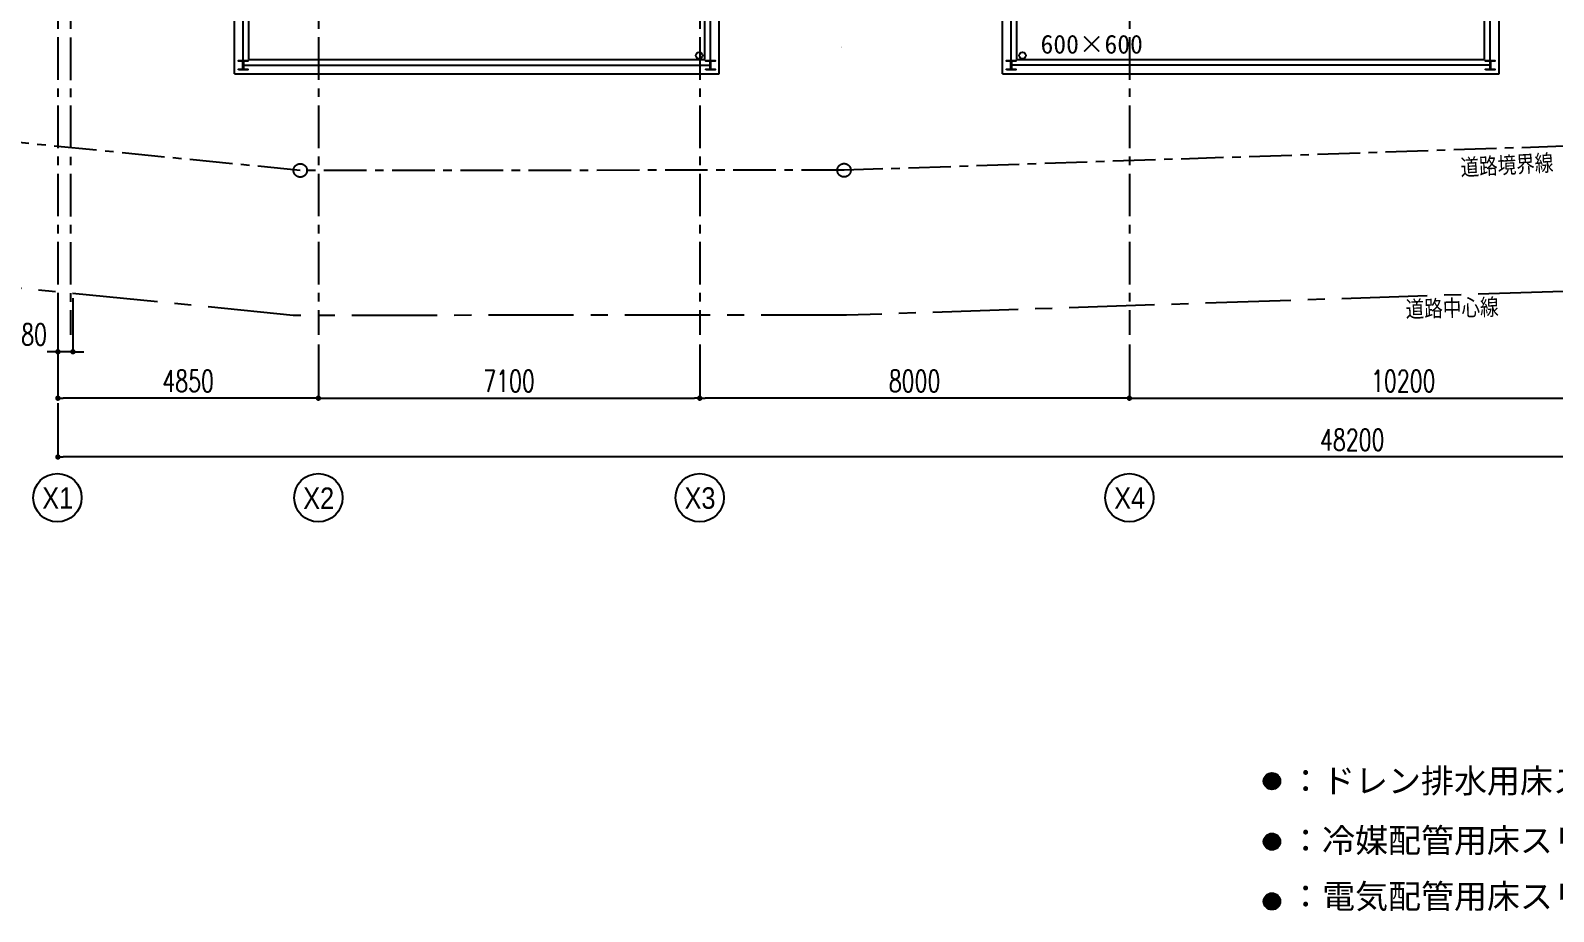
# Model space of a CAD drawing. Extents: x -119186 to 81257, y 1814 to 147180.
# Drawn here: x 24789 to 53148, y 6874 to 23286 of the extents above; entities that cross this region are included whole.
import ezdxf
from ezdxf.enums import TextEntityAlignment as Align

# ---------------------------------------------------------------- set-up
doc = ezdxf.new("R2010")
doc.units = 0
doc.header["$LTSCALE"] = 12.7
doc.header["$MEASUREMENT"] = 0
doc.header["$PDMODE"] = 1
doc.header["$PDSIZE"] = -2
doc.linetypes.add('CENTER', pattern=[2, 1.25, -0.25, 0.25, -0.25])
doc.layers.get('0').update_dxf_attribs({"linetype": 'CONTINUOUS'})
doc.layers.get('DEFPOINTS').update_dxf_attribs({"color": 1, "linetype": 'CONTINUOUS'})
for name, color, linetype, true_color in [('A_冷媒用スリーブ', 1, 'CONTINUOUS', 0xff0000), ('A_排水用スリーブ', 5, 'CONTINUOUS', 0x0000ff), ('A_電気用スリーブ', 6, 'CONTINUOUS', 0xff00ff)]:
    doc.layers.add(name, color=color, linetype=linetype, true_color=true_color)
for name, color, linetype in [('A_寸法', 9, 'CONTINUOUS'), ('A_建築（下図）', 8, 'CONTINUOUS'), ('A_敷地境界線', 1, 'CENTER'), ('A_記述', 3, 'CONTINUOUS'), ('A_通り芯', 8, 'CENTER'), ('A_通り記号', 2, 'CENTER'), ('A_道路中心線', 8, 'CENTER')]:
    doc.layers.add(name, color=color, linetype=linetype)
doc.styles.add('Dim', font='simplex.shx', dxfattribs={"width": 0.7, "bigfont": 'extfont2.shx'})
doc.styles.add('Standard-A', font='romans.shx', dxfattribs={"bigfont": 'extfont2.shx'})
doc.styles.add('ゴシック', font='MS Gothic.ttf', dxfattribs={"height": 4})
doc.styles.add('スタイル1', font='MS PGothic.ttf')
doc.dimstyles.new('1-200', dxfattribs={"dimscale": 200, "dimtxt": 3, "dimasz": 1, "dimexe": 1, "dimexo": 1, "dimgap": 1, "dimtad": 1, "dimdec": 0, "dimtxsty": 'Dim', "dimblk": 'DOT', "dimcen": 2.5, "dimadec": 0, "dimazin": 0, "dimtfac": 1, "dimtdec": 0, "dimtix": 1, "dimtmove": 2, "dimatfit": 3, "dimldrblk": '引出線', "dimfxl": 1, "dimlwd": -1, "dimlwe": -1, "dimarcsym": 0})

# ---------------------------------------------------------------- blocks, each defined once
blk = doc.blocks.new('_Dot')
at = {"color": 0, "linetype": 'ByBlock', "lineweight": -2}
blk.add_line((-0.5, 0), (-1, 0), dxfattribs=at)
at = {"color": 0, "linetype": 'ByBlock', "const_width": 0.5}
blk.add_lwpolyline([(-0.25, 0, 1), (0.25, 0, 1)], format="xyb", close=True, dxfattribs=at)
blk = doc.blocks.new('*D13')
at = {"layer": 'A_寸法', "color": 0, "transparency": 16777216}
for p, q in [((25300, 17436), (25300, 16436)), ((30150, 17436), (30150, 16436)), ((30050, 16436), (25400, 16436))]:
    blk.add_line(p, q, dxfattribs=at)
at = {"layer": 'DEFPOINTS', "color": 0, "transparency": 16777216}
for p in [(25300, 17436), (30150, 17436), (25300, 16436)]:
    blk.add_point(p, dxfattribs=at)
at = {"layer": 'A_寸法', "color": 0, "transparency": 16777216, "xscale": 100, "yscale": 100, "zscale": 100, "rotation": 180}
blk.add_blockref('_Dot', (25300, 16436), dxfattribs=at)
at = {"layer": 'A_寸法', "color": 0, "transparency": 16777216, "xscale": 100, "yscale": 100, "zscale": 100}
blk.add_blockref('_Dot', (30150, 16436), dxfattribs=at)
at = {"layer": 'A_寸法', "color": 0, "transparency": 16777216, "insert": (27725, 16756), "char_height": 400, "attachment_point": 5, "style": 'Dim'}
blk.add_mtext('4850', dxfattribs=at)
blk = doc.blocks.new('引出線')
at = {"color": 0, "linetype": 'ByBlock'}
for points in [[(0, 0), (-1.96, -0.4)], [(-1, 0), (0, 0)]]:
    blk.add_lwpolyline(points, dxfattribs=at)
blk = doc.blocks.new('*D14')
at = {"layer": 'A_寸法', "color": 0, "transparency": 16777216}
for p, q in [((30150, 17436), (30150, 16436)), ((37250, 17436), (37250, 16436)), ((30250, 16436), (37150, 16436))]:
    blk.add_line(p, q, dxfattribs=at)
at = {"layer": 'DEFPOINTS', "color": 0, "transparency": 16777216}
for p in [(30150, 17436), (37250, 17436), (37250, 16436)]:
    blk.add_point(p, dxfattribs=at)
at = {"layer": 'A_寸法', "color": 0, "transparency": 16777216, "xscale": 100, "yscale": 100, "zscale": 100, "rotation": 180}
blk.add_blockref('_Dot', (30150, 16436), dxfattribs=at)
at = {"layer": 'A_寸法', "color": 0, "transparency": 16777216, "xscale": 100, "yscale": 100, "zscale": 100}
blk.add_blockref('_Dot', (37250, 16436), dxfattribs=at)
at = {"layer": 'A_寸法', "color": 0, "transparency": 16777216, "insert": (33700, 16756), "char_height": 400, "attachment_point": 5, "style": 'Dim'}
blk.add_mtext('7100', dxfattribs=at)
blk = doc.blocks.new('*D15')
at = {"layer": 'A_寸法', "color": 0, "transparency": 16777216}
for p, q in [((37250, 17436), (37250, 16436)), ((45250, 17436), (45250, 16436)), ((45150, 16436), (37350, 16436))]:
    blk.add_line(p, q, dxfattribs=at)
at = {"layer": 'DEFPOINTS', "color": 0, "transparency": 16777216}
for p in [(37250, 17436), (45250, 17436), (37250, 16436)]:
    blk.add_point(p, dxfattribs=at)
at = {"layer": 'A_寸法', "color": 0, "transparency": 16777216, "xscale": 100, "yscale": 100, "zscale": 100, "rotation": 180}
blk.add_blockref('_Dot', (37250, 16436), dxfattribs=at)
at = {"layer": 'A_寸法', "color": 0, "transparency": 16777216, "xscale": 100, "yscale": 100, "zscale": 100}
blk.add_blockref('_Dot', (45250, 16436), dxfattribs=at)
at = {"layer": 'A_寸法', "color": 0, "transparency": 16777216, "insert": (41250, 16756), "char_height": 400, "attachment_point": 5, "style": 'Dim'}
blk.add_mtext('8000', dxfattribs=at)
blk = doc.blocks.new('*D16')
at = {"layer": 'A_寸法', "color": 0, "transparency": 16777216}
for p, q in [((45250, 17436), (45250, 16436)), ((55450, 17436), (55450, 16436)), ((45350, 16436), (55350, 16436))]:
    blk.add_line(p, q, dxfattribs=at)
at = {"layer": 'DEFPOINTS', "color": 0, "transparency": 16777216}
for p in [(45250, 17436), (55450, 17436), (55450, 16436)]:
    blk.add_point(p, dxfattribs=at)
at = {"layer": 'A_寸法', "color": 0, "transparency": 16777216, "xscale": 100, "yscale": 100, "zscale": 100, "rotation": 180}
blk.add_blockref('_Dot', (45250, 16436), dxfattribs=at)
at = {"layer": 'A_寸法', "color": 0, "transparency": 16777216, "xscale": 100, "yscale": 100, "zscale": 100}
blk.add_blockref('_Dot', (55450, 16436), dxfattribs=at)
at = {"layer": 'A_寸法', "color": 0, "transparency": 16777216, "insert": (50350, 16756), "char_height": 400, "attachment_point": 5, "style": 'Dim'}
blk.add_mtext('10200', dxfattribs=at)
blk = doc.blocks.new('*D20')
at = {"layer": 'A_寸法', "color": 0, "transparency": 16777216}
for p, q in [((25300, 18300), (25300, 17301)), ((25580, 18300), (25580, 17301)), ((25200, 17301), (25100, 17301)), ((25580, 17301), (25300, 17301)), ((25680, 17301), (25780, 17301))]:
    blk.add_line(p, q, dxfattribs=at)
at = {"layer": 'DEFPOINTS', "color": 0, "transparency": 16777216}
for p in [(25300, 18300), (25580, 18300), (25300, 17301)]:
    blk.add_point(p, dxfattribs=at)
at = {"layer": 'A_寸法', "color": 0, "transparency": 16777216, "xscale": 100, "yscale": 100, "zscale": 100}
blk.add_blockref('_Dot', (25300, 17301), dxfattribs=at)
at = {"layer": 'A_寸法', "color": 0, "transparency": 16777216, "xscale": 100, "yscale": 100, "zscale": 100, "rotation": 180}
blk.add_blockref('_Dot', (25580, 17301), dxfattribs=at)
at = {"layer": 'A_寸法', "color": 0, "transparency": 16777216, "insert": (24736, 17621), "char_height": 400, "attachment_point": 5, "style": 'Dim'}
blk.add_mtext('280', dxfattribs=at)
blk = doc.blocks.new('*D21')
at = {"layer": 'A_寸法', "color": 0, "transparency": 16777216}
for p, q in [((25300, 16341), (25300, 15341)), ((73500, 16341), (73500, 15341)), ((73400, 15341), (25400, 15341))]:
    blk.add_line(p, q, dxfattribs=at)
at = {"layer": 'DEFPOINTS', "color": 0, "transparency": 16777216}
for p in [(25300, 16341), (73500, 16341), (25300, 15341)]:
    blk.add_point(p, dxfattribs=at)
at = {"layer": 'A_寸法', "color": 0, "transparency": 16777216, "xscale": 100, "yscale": 100, "zscale": 100, "rotation": 180}
blk.add_blockref('_Dot', (25300, 15341), dxfattribs=at)
at = {"layer": 'A_寸法', "color": 0, "transparency": 16777216, "xscale": 100, "yscale": 100, "zscale": 100}
blk.add_blockref('_Dot', (73500, 15341), dxfattribs=at)
at = {"layer": 'A_寸法', "color": 0, "transparency": 16777216, "insert": (49400, 15661), "char_height": 400, "attachment_point": 5, "style": 'Dim'}
blk.add_mtext('48200', dxfattribs=at)

msp = doc.modelspace()

# ---------------------------------------------------------------- hatches: boundary and pattern name
at = {"layer": 'A_冷媒用スリーブ'}
h = msp.add_hatch(color=256, dxfattribs=at)
h.dxf.hatch_style = 1
h.paths.add_polyline_path([(48058.6, 8175.8, 1), (47750.1, 8175.8, 1)])
at = {"layer": 'A_排水用スリーブ'}
h = msp.add_hatch(color=256, dxfattribs=at)
h.dxf.hatch_style = 1
h.paths.add_polyline_path([(48058.6, 9303.4, 1), (47750.1, 9303.4, 1)])
at = {"layer": 'A_電気用スリーブ'}
h = msp.add_hatch(color=256, dxfattribs=at)
h.dxf.hatch_style = 1
h.paths.add_polyline_path([(48058.6, 7063.4, 1), (47750.1, 7063.4, 1)])

# ---------------------------------------------------------------- linework, layer by layer
at = {"layer": 'A_冷媒用スリーブ'}
msp.add_circle((47904.3, 8175.8), 154.3, dxfattribs=at)
at = {"layer": 'A_建築（下図）', "color": 8, "linetype": 'Continuous'}
for p, q in [((28586.6, 22476.9), (28586.6, 24439.9)), ((28854.6, 22744.9), (28854.6, 24439.9)), ((37344.6, 22744.9), (37344.6, 24439.9)), ((37612.6, 22476.9), (37612.6, 24439.9)), ((42886.6, 22476.9), (42886.6, 24439.9)), ((43154.6, 22744.9), (43154.6, 24439.9)), ((51864.6, 22744.9), (51864.6, 24439.9)), ((52132.6, 22476.9), (52132.6, 24439.9)), ((28854.6, 22744.9), (37344.6, 22744.9)), ((43154.6, 22744.9), (51864.6, 22744.9)), ((28586.6, 22476.9), (37612.6, 22476.9)), ((42886.6, 22476.9), (52132.6, 22476.9))]:
    msp.add_line(p, q, dxfattribs=at)
at = {"layer": 'A_建築（下図）', "color": 8}
for p, q in [((28749.6, 22639.9), (28749.6, 24439.9)), ((37449.6, 22639.9), (37449.6, 24439.9)), ((43049.6, 22639.9), (43049.6, 24439.9)), ((51969.6, 22639.9), (51969.6, 24439.9)), ((28749.6, 22639.9), (37449.6, 22639.9)), ((51969.6, 22639.9), (43049.6, 22639.9))]:
    msp.add_line(p, q, dxfattribs=at)
at = {"layer": 'A_建築（下図）', "color": 8, "linetype": 'Continuous', "flags": 128}
for points in [[(28662.1, 22552.4), (28662.1, 22563.4), (28732.9, 22563.4), (28745.9, 22576.4), (28745.9, 22703.4), (28732.9, 22716.4), (28662.1, 22716.4), (28662.1, 22727.4), (28837.1, 22727.4), (28837.1, 22716.4), (28766.4, 22716.4), (28753.4, 22703.4), (28753.4, 22576.4), (28766.4, 22563.4), (28837.1, 22563.4), (28837.1, 22552.4), (28662.1, 22552.4)], [(37362.1, 22552.4), (37362.1, 22563.4), (37432.9, 22563.4), (37445.9, 22576.4), (37445.9, 22703.4), (37432.9, 22716.4), (37362.1, 22716.4), (37362.1, 22727.4), (37537.1, 22727.4), (37537.1, 22716.4), (37466.4, 22716.4), (37453.4, 22703.4), (37453.4, 22576.4), (37466.4, 22563.4), (37537.1, 22563.4), (37537.1, 22552.4), (37362.1, 22552.4)], [(42962.1, 22552.4), (42962.1, 22563.4), (43032.9, 22563.4), (43045.9, 22576.4), (43045.9, 22703.4), (43032.9, 22716.4), (42962.1, 22716.4), (42962.1, 22727.4), (43137.1, 22727.4), (43137.1, 22716.4), (43066.4, 22716.4), (43053.4, 22703.4), (43053.4, 22576.4), (43066.4, 22563.4), (43137.1, 22563.4), (43137.1, 22552.4), (42962.1, 22552.4)], [(51882.1, 22552.4), (51882.1, 22563.4), (51952.9, 22563.4), (51965.9, 22576.4), (51965.9, 22703.4), (51952.9, 22716.4), (51882.1, 22716.4), (51882.1, 22727.4), (52057.1, 22727.4), (52057.1, 22716.4), (51986.4, 22716.4), (51973.4, 22703.4), (51973.4, 22576.4), (51986.4, 22563.4), (52057.1, 22563.4), (52057.1, 22552.4), (51882.1, 22552.4)]]:
    msp.add_lwpolyline(points, close=True, dxfattribs=at)
at = {"layer": 'A_建築（下図）', "color": 8, "linetype": 'Continuous'}
for centre in [(37239.6, 22819.9), (43259.6, 22819.9)]:
    msp.add_circle(centre, 60, dxfattribs=at)
msp.add_arc((39898.8, 22982.4), 0.5, 270.01787, 271.90803, dxfattribs=at)
at = {"layer": 'A_排水用スリーブ'}
msp.add_circle((47904.3, 9303.4), 154.3, dxfattribs=at)
at = {"layer": 'A_敷地境界線', "color": 8, "ltscale": 50}
for p, q in [((76199.3, 21889.9), (39937.5, 20681.9)), ((29812.7, 20678.7), (19582.5, 21691.4)), ((39937.5, 20681.9), (29812.7, 20678.8))]:
    msp.add_line(p, q, dxfattribs=at)
for centre in [(29812.7, 20678.7), (39937.5, 20681.9)]:
    msp.add_circle(centre, 125, dxfattribs=at)
at = {"layer": 'A_通り芯', "color": 8, "ltscale": 50}
for p, q in [((25299.6, 54908.3), (25299.6, 17613.6)), ((25534.8, 54905.4), (25534.8, 17613.6)), ((30149.6, 54908.3), (30149.6, 17613.6)), ((37249.6, 54908.3), (37249.6, 17613.6)), ((45249.6, 54908.3), (45249.6, 17613.6))]:
    msp.add_line(p, q, dxfattribs=at)
at = {"layer": 'A_通り記号', "color": 8, "linetype": 'Continuous'}
for centre in [(25290.8, 14582.9), (30149.6, 14582.8), (37249.6, 14582.8), (45249.6, 14582.8)]:
    msp.add_circle(centre, 450, dxfattribs=at)
at = {"layer": 'A_道路中心線', "color": 8, "ltscale": 100}
for p, q in [((81257.5, 19356.9), (39982.9, 17981.9)), ((29679.7, 17978.7), (19582.5, 18978.2)), ((39982.9, 17981.9), (29679.7, 17978.7))]:
    msp.add_line(p, q, dxfattribs=at)
at = {"layer": 'A_電気用スリーブ'}
msp.add_circle((47904.3, 7063.4), 154.3, dxfattribs=at)

# ---------------------------------------------------------------- texts
at = {"layer": 'A_冷媒用スリーブ', "style": 'ゴシック'}
msp.add_text('：冷媒配管用床スリーブ（コア抜き）', height=450, dxfattribs=at).set_placement((48224.8, 7973.5))
at = {"layer": 'A_排水用スリーブ', "style": 'ゴシック'}
for s, height, p in [('600×600', 350, (43596.2, 22855.2)), ('：ドレン排水用床スリーブ（コア抜き）', 450, (48224.8, 9084.7))]:
    msp.add_text(s, height=height, dxfattribs=at).set_placement(p)
at = {"layer": 'A_記述', "color": 8, "style": 'Standard-A', "width": 0.9}
for s, rotation, p in [('道路境界線', 3.12715, (51414.4, 20720.1)), ('道路中心線', 1.53437, (50393.5, 18081))]:
    msp.add_text(s, height=350, rotation=rotation, dxfattribs=at).set_placement(p, align=Align.MIDDLE_LEFT)
at = {"layer": 'A_通り記号', "color": 8, "linetype": 'Continuous', "style": 'スタイル1', "width": 0.9}
for s, p in [('X1', (25296.7, 14575.9)), ('X2', (30155.5, 14575.9)), ('X3', (37255.5, 14575.9)), ('X4', (45255.5, 14575.9))]:
    msp.add_text(s, height=400, dxfattribs=at).set_placement(p, align=Align.MIDDLE)
at = {"layer": 'A_電気用スリーブ', "style": 'ゴシック'}
msp.add_text('：電気配管用床スリーブ（コア抜き）', height=450, dxfattribs=at).set_placement((48224.8, 6932.7))

# ---------------------------------------------------------------- dimensions: what is measured, and where the dimension line sits
at = {"layer": 'A_寸法', "color": 8}
dim = msp.add_linear_dim(base=(25299.6, 17300.6), p1=(25579.6, 18300.5), p2=(25299.6, 18300.5), angle=180, dimstyle='1-200', override={"dimtxt": 2, "dimasz": 0.5, "dimexe": 0, "dimexo": 0, "dimgap": 0.6}, dxfattribs=at)
dim.commit()
dim.dimension.update_dxf_attribs({"geometry": '*D20', "text_midpoint": (24735.6, 17620.6), "dimtype": 160})
for base, p1, p2, picture, middle in [((25299.6, 16436.1), (30149.6, 17435.9), (25299.6, 17435.9), '*D13', (27724.6, 16756.1)), ((37249.6, 16436.1), (45249.6, 17435.9), (37249.6, 17435.9), '*D15', (41249.6, 16756.1)), ((25299.6, 15341), (73499.6, 16340.8), (25299.6, 16340.8), '*D21', (49399.6, 15661))]:
    dim = msp.add_linear_dim(base=base, p1=p1, p2=p2, angle=180, dimstyle='1-200', override={"dimtxt": 2, "dimasz": 0.5, "dimexe": 0, "dimexo": 0, "dimgap": 0.6}, dxfattribs=at)
    dim.commit()
    dim.dimension.update_dxf_attribs({"geometry": picture, "text_midpoint": middle})
for base, p1, p2, picture, middle in [((37249.6, 16436.1), (30149.6, 17435.9), (37249.6, 17435.9), '*D14', (33699.6, 16756.1)), ((55449.6, 16436.1), (45249.6, 17435.9), (55449.6, 17435.9), '*D16', (50349.6, 16756.1))]:
    dim = msp.add_linear_dim(base=base, p1=p1, p2=p2, dimstyle='1-200', override={"dimtxt": 2, "dimasz": 0.5, "dimexe": 0, "dimexo": 0, "dimgap": 0.6}, dxfattribs=at)
    dim.commit()
    dim.dimension.update_dxf_attribs({"geometry": picture, "text_midpoint": middle})

doc.saveas('drawing.dxf')
